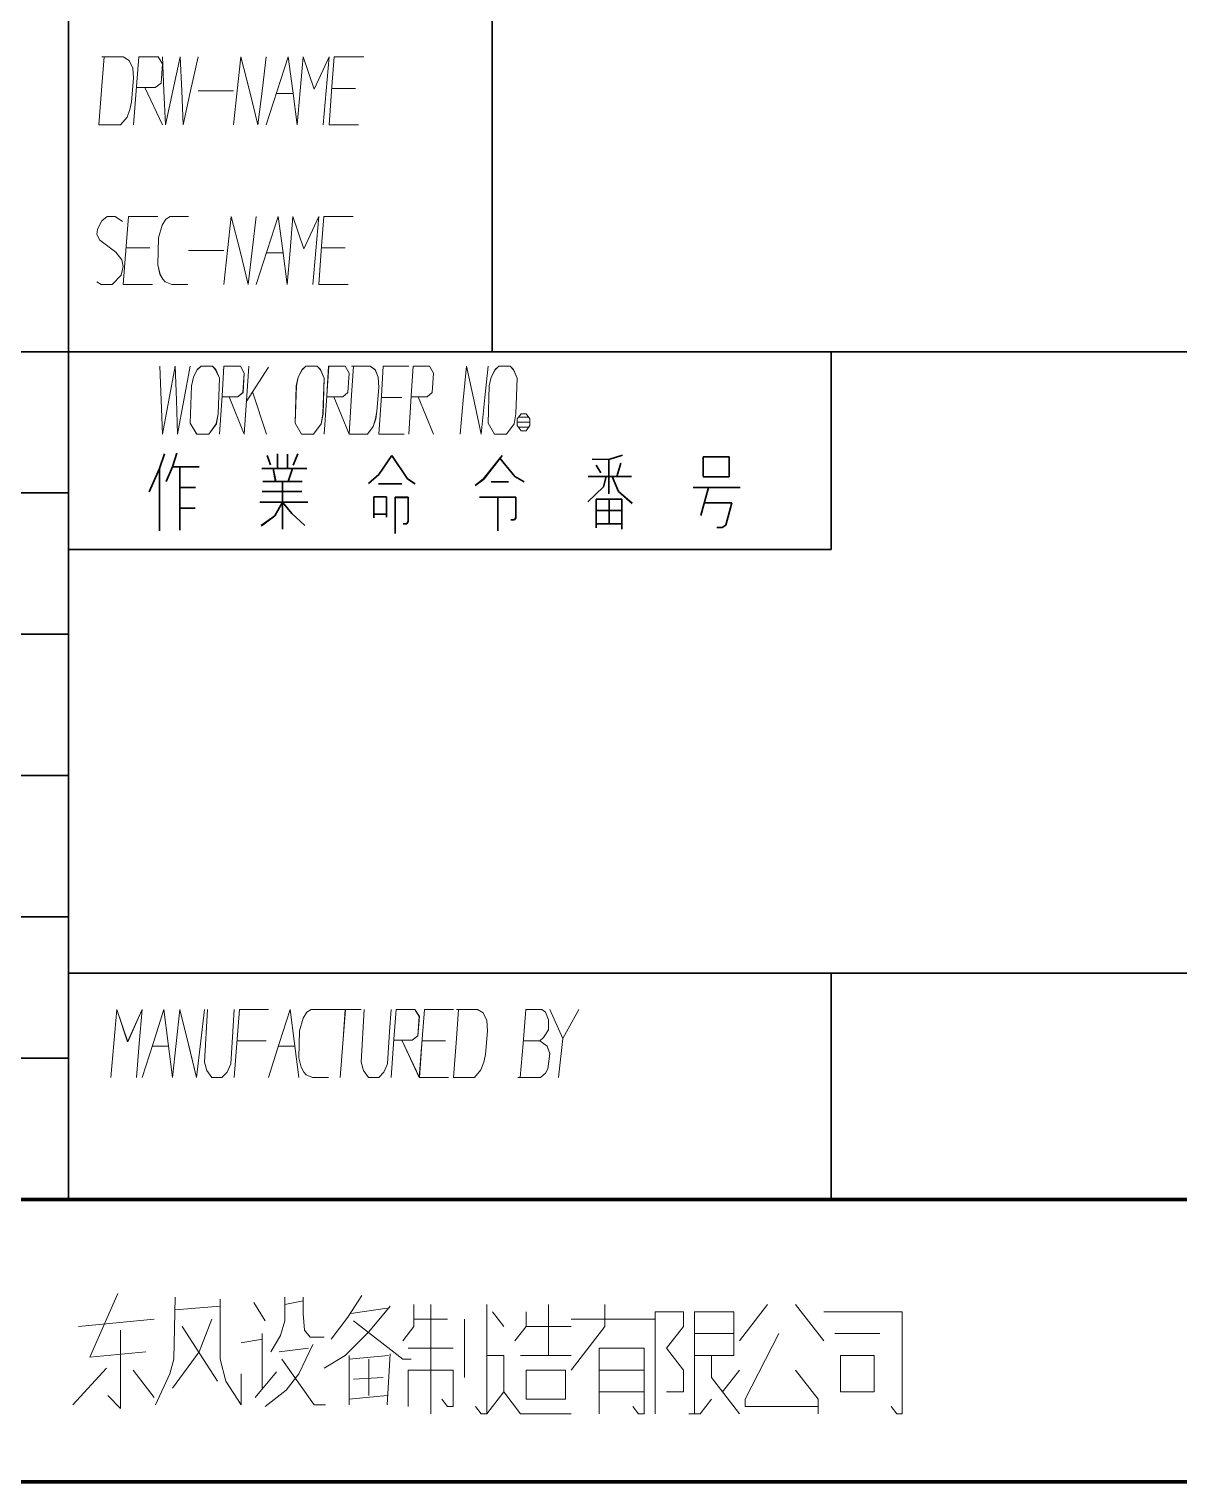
# Model space of a CAD drawing. Header units: millimetres. Extents: x 1333 to 104182, y -62616 to -5704.
# Drawn here: x 44976.7 to 45058.1, y -62590.8 to -62488 of the extents above; entities that cross this region are included whole.
import ezdxf

# ---------------------------------------------------------------- set-up
doc = ezdxf.new("R2010")
doc.units = ezdxf.units.MM
doc.header["$LTSCALE"] = 0.5
doc.layers.add('08', color=1, linetype='Continuous')
doc.layers.add('11', color=3, linetype='Continuous')

# ---------------------------------------------------------------- blocks, each defined once
blk = doc.blocks.new('A$C32A078D3')
at = {"color": 7, "lineweight": 13}
for points in [[(-148.255, 6.668), (-149.248, 4.41)], [(-146.218, 6.539), (-146.268, 4.345)], [(-146.218, 6.087), (-144.628, 6.216)], [(-144.628, 6.474), (-144.628, 4.345)], [(-143.436, 6.345), (-143.039, 5.7)], [(-142.343, 6.539), (-142.343, 5.7)], [(-142.343, 6.281), (-141.697, 6.41)], [(-141.697, 6.539), (-141.697, 5.958)], [(-138.617, 6.216), (-139.362, 5.313), (-140.207, 4.474), (-140.952, 4.023)], [(-139.611, 6.603), (-140.108, 5.829)], [(-137.773, 6.281), (-137.773, 5.506), (-138.17, 4.99)], [(-137.177, 2.41), (-137.177, 6.281)], [(-135.19, 6.281), (-135.19, 2.41), (-135.388, 2.41), (-135.587, 2.668)], [(-133.004, 6.281), (-133.004, 4.474)], [(-131.017, 6.281), (-131.017, 5.506), (-132.209, 3.958)], [(-126.248, 4.99), (-125.254, 6.281)], [(-123.267, 4.99), (-124.26, 6.281)], [(-149.646, 5.506), (-146.963, 5.764)], [(-145.373, 4.603), (-144.926, 5.764)], [(-142.343, 5.7), (-142.492, 5.184)], [(-141.697, 5.958), (-141.648, 5.377)], [(-140.108, 5.829), (-140.704, 5.055)], [(-140.008, 5.958), (-138.717, 6.152)], [(-139.909, 5.7), (-138.17, 4.345), (-137.872, 4.345)], [(-136.581, 5.764), (-137.773, 5.764)], [(-135.984, 3.7), (-135.984, 5.764)], [(-134.593, 5.506), (-134.991, 6.023)], [(-134.196, 4.99), (-133.799, 5.506), (-133.799, 6.023)], [(-129.228, 5.764), (-132.209, 5.764)], [(-129.228, 2.41), (-129.228, 6.023), (-128.235, 6.023), (-128.235, 5.506), (-128.831, 4.732), (-128.235, 3.958), (-128.235, 3.184), (-128.831, 3.184)], [(-127.837, 4.474), (-126.446, 4.474), (-126.446, 6.023), (-127.837, 6.023), (-127.837, 2.41)], [(-120.882, 2.668), (-120.684, 2.41), (-120.485, 2.41), (-120.485, 6.023), (-123.267, 6.023)], [(-148.155, 5.377), (-148.155, 2.603)], [(-145.97, 5.506), (-144.728, 3.571)], [(-143.138, 3.313), (-143.138, 5.248)], [(-142.492, 5.184), (-142.84, 4.603)], [(-141.648, 5.377), (-141.449, 5.119)], [(-133.799, 5.506), (-132.209, 5.506)], [(-126.446, 5.248), (-127.837, 5.248)], [(-124.857, 5.248), (-126.049, 2.926), (-126.049, 2.668), (-123.466, 2.668)], [(-122.87, 5.248), (-121.28, 5.248)], [(-143.138, 5.055), (-143.883, 4.926)], [(-142.542, 4.603), (-141.499, 4.732)], [(-141.35, 4.861), (-141.846, 3.829)], [(-141.449, 5.119), (-140.952, 5.119)], [(-137.971, 4.732), (-136.382, 4.732)], [(-131.215, 2.41), (-131.215, 4.732), (-129.626, 4.732), (-129.626, 2.41), (-129.824, 2.41), (-130.023, 2.668)], [(-149.248, 4.41), (-147.261, 4.603)], [(-146.268, 4.345), (-146.417, 3.829)], [(-146.317, 3.313), (-145.373, 4.603)], [(-144.628, 4.345), (-144.43, 3.571)], [(-142.442, 4.345), (-141.3, 2.732)], [(-140.058, 4.474), (-140.058, 2.732)], [(-140.058, 4.345), (-138.667, 4.474)], [(-139.362, 4.345), (-139.362, 3.055)], [(-138.617, 4.539), (-138.717, 2.732)], [(-135.19, 4.474), (-134.593, 4.474), (-134.593, 3.184)], [(-132.209, 4.474), (-133.997, 4.474)], [(-126.248, 2.41), (-127.241, 3.7), (-127.241, 4.474)], [(-148.652, 4.023), (-149.844, 2.732)], [(-147.708, 3.958), (-146.963, 2.99)], [(-146.417, 3.829), (-146.913, 2.732)], [(-143.883, 2.732), (-143.883, 3.829)], [(-142.641, 3.894), (-143.386, 2.99)], [(-142.293, 3.248), (-141.846, 3.829)], [(-139.909, 3.635), (-138.866, 3.7)], [(-137.971, 2.668), (-137.971, 3.958), (-136.382, 3.958), (-136.382, 2.668), (-136.581, 2.668), (-136.779, 2.926)], [(-131.215, 3.958), (-129.626, 3.958)], [(-126.844, 3.184), (-126.248, 3.958)], [(-123.466, 2.41), (-123.466, 2.926), (-124.26, 3.958)], [(-144.43, 3.571), (-143.883, 2.732)], [(-143.039, 2.668), (-142.293, 3.248)], [(-135.19, 2.41), (-134.593, 3.184), (-133.997, 2.41), (-132.209, 2.41)], [(-129.626, 3.184), (-131.215, 3.184)], [(-148.155, 2.603), (-148.602, 3.055)], [(-141.3, 2.732), (-140.902, 2.732)], [(-138.717, 3.055), (-140.058, 2.926)], [(-128.036, 2.41), (-127.639, 2.41), (-127.241, 2.926)]]:
    blk.add_lwpolyline(points, dxfattribs=at)
for points in [[(-122.671, 4.474), (-122.671, 3.184), (-121.479, 3.184), (-121.479, 4.474)], [(-133.799, 2.926), (-132.408, 2.926), (-132.408, 3.958), (-133.799, 3.958)]]:
    blk.add_lwpolyline(points, close=True, dxfattribs=at)
blk = doc.blocks.new('999')
at = {"color": 7, "lineweight": 35}
for p, q in [((75474.98, -11451.12), (75474.98, -11826.55)), ((75114.98, -11823.12), (75475.51, -11823.12)), ((75804.98, -11823.12), (75475.51, -11823.12)), ((75474.98, -11826.55), (75474.98, -11913.12)), ((75114.98, -11838.12), (75474.98, -11838.12)), ((75555.98, -11844.12), (75474.98, -11844.12)), ((75234.98, -11853.12), (75474.98, -11853.12)), ((75474.98, -11868.12), (75294.98, -11868.12)), ((75354.98, -11883.12), (75474.98, -11883.12)), ((75474.98, -11889.12), (75684.98, -11889.12)), ((75414.98, -11898.12), (75474.98, -11898.12)), ((75894.98, -11913.12), (75114.98, -11913.12))]:
    blk.add_line(p, q, dxfattribs=at)
at = {"color": 7, "lineweight": 35, "ltscale": 0.45}
blk.add_line((75519.98, -11823.12), (75519.98, -11769.12), dxfattribs=at)
at = {"color": 7, "lineweight": 35, "ltscale": 0.175}
blk.add_line((75555.98, -11823.12), (75555.98, -11844.12), dxfattribs=at)
at = {"color": 7, "lineweight": 35, "ltscale": 0.013838}
blk.add_line((75485.19, -11833.97), (75484.64, -11835.53), dxfattribs=at)
at = {"color": 7, "lineweight": 35, "ltscale": 0.012732}
blk.add_line((75486.48, -11833.88), (75486.03, -11835.34), dxfattribs=at)
at = {"color": 7, "lineweight": 35, "ltscale": 0.008817}
blk.add_line((75496.07, -11834.14), (75496.43, -11835.13), dxfattribs=at)
at = {"color": 7, "lineweight": 35, "ltscale": 0.013058}
blk.add_line((75497.19, -11833.97), (75497.19, -11835.53), dxfattribs=at)
at = {"color": 7, "lineweight": 35, "ltscale": 0.012885}
blk.add_line((75498.23, -11835.53), (75498.23, -11833.99), dxfattribs=at)
at = {"color": 7, "lineweight": 35, "ltscale": 0.010751}
blk.add_line((75499.35, -11833.97), (75498.84, -11835.15), dxfattribs=at)
at = {"color": 7, "lineweight": 35, "ltscale": 0.020296}
blk.add_line((75509.3, -11834.14), (75507.93, -11836.15), dxfattribs=at)
at = {"color": 7, "lineweight": 35, "ltscale": 0.025005}
blk.add_line((75509.3, -11834.14), (75510.99, -11836.61), dxfattribs=at)
at = {"color": 7, "lineweight": 35, "ltscale": 0.026499}
blk.add_line((75521.03, -11834.14), (75519.07, -11836.64), dxfattribs=at)
at = {"color": 7, "lineweight": 35, "ltscale": 0.020925}
blk.add_line((75520.79, -11834.44), (75522.38, -11836.38), dxfattribs=at)
at = {"color": 7, "lineweight": 35, "ltscale": 0.012818}
blk.add_line((75533.82, -11834.09), (75532.36, -11834.58), dxfattribs=at)
at = {"color": 7, "lineweight": 35, "ltscale": 0.017297}
blk.add_line((75542.38, -11836.36), (75542.38, -11834.28), dxfattribs=at)
at = {"color": 7, "lineweight": 35, "ltscale": 0.022888}
for p, q in [((75542.38, -11834.28), (75545.12, -11834.28)), ((75545.12, -11836.42), (75542.38, -11836.42)), ((75531.01, -11838.77), (75533.75, -11838.77)), ((75531.01, -11839.98), (75533.75, -11839.98)), ((75531.01, -11841.38), (75533.75, -11841.38))]:
    blk.add_line(p, q, dxfattribs=at)
at = {"color": 7, "lineweight": 35, "ltscale": 0.017825}
blk.add_line((75545.12, -11834.28), (75545.12, -11836.42), dxfattribs=at)
at = {"color": 7, "lineweight": 35, "ltscale": 0.022354}
blk.add_line((75484.64, -11835.53), (75483.56, -11837.99), dxfattribs=at)
at = {"color": 7, "lineweight": 35, "ltscale": 0.055069}
blk.add_line((75484.64, -11835.53), (75484.64, -11842.14), dxfattribs=at)
at = {"color": 7, "lineweight": 35, "ltscale": 0.01406}
blk.add_line((75486.03, -11835.34), (75485.36, -11836.89), dxfattribs=at)
at = {"color": 7, "lineweight": 35, "ltscale": 0.023425}
blk.add_line((75486.03, -11835.34), (75488.85, -11835.34), dxfattribs=at)
at = {"color": 7, "lineweight": 35, "ltscale": 0.055948}
blk.add_line((75486.82, -11835.34), (75486.82, -11842.06), dxfattribs=at)
at = {"color": 7, "lineweight": 35, "ltscale": 0.039795}
blk.add_line((75495.5, -11835.53), (75500.28, -11835.53), dxfattribs=at)
at = {"color": 7, "lineweight": 35, "ltscale": 0.01167}
blk.add_line((75496.73, -11835.53), (75496.98, -11836.91), dxfattribs=at)
at = {"color": 7, "lineweight": 35, "ltscale": 0.012113}
blk.add_line((75498.78, -11835.53), (75498.31, -11836.91), dxfattribs=at)
at = {"color": 7, "lineweight": 35, "ltscale": 0.014799}
blk.add_line((75532.36, -11834.58), (75530.58, -11834.54), dxfattribs=at)
at = {"color": 7, "lineweight": 35, "ltscale": 0.007989}
blk.add_line((75531.03, -11835.15), (75531.51, -11835.98), dxfattribs=at)
at = {"color": 7, "lineweight": 35, "ltscale": 0.030356}
blk.add_line((75532.36, -11834.58), (75532.36, -11838.22), dxfattribs=at)
at = {"color": 7, "lineweight": 35, "ltscale": 0.01256}
blk.add_line((75533.65, -11834.94), (75533.2, -11836.38), dxfattribs=at)
at = {"color": 7, "lineweight": 35, "ltscale": 0.013745}
blk.add_line((75486.82, -11837.55), (75488.47, -11837.55), dxfattribs=at)
at = {"color": 7, "lineweight": 35, "ltscale": 0.034692}
blk.add_line((75495.63, -11836.91), (75499.79, -11836.91), dxfattribs=at)
at = {"color": 7, "lineweight": 35, "ltscale": 0.042181}
blk.add_line((75497.72, -11836.91), (75497.72, -11841.97), dxfattribs=at)
at = {"color": 7, "lineweight": 35, "ltscale": 0.012121}
blk.add_line((75507.93, -11836.15), (75506.83, -11837.1), dxfattribs=at)
at = {"color": 7, "lineweight": 35, "ltscale": 0.020776}
blk.add_line((75507.89, -11837.14), (75510.38, -11837.14), dxfattribs=at)
at = {"color": 7, "lineweight": 35, "ltscale": 0.007862}
blk.add_line((75510.99, -11836.61), (75511.78, -11837.14), dxfattribs=at)
at = {"color": 7, "lineweight": 35, "ltscale": 0.009306}
blk.add_line((75519.07, -11836.64), (75518.18, -11837.31), dxfattribs=at)
at = {"color": 7, "lineweight": 35, "ltscale": 0.01532}
blk.add_line((75519.87, -11836.93), (75521.71, -11836.93), dxfattribs=at)
at = {"color": 7, "lineweight": 35, "ltscale": 0.009549}
blk.add_line((75522.38, -11836.38), (75523.38, -11836.95), dxfattribs=at)
at = {"color": 7, "lineweight": 35, "ltscale": 0.019321}
blk.add_line((75531.81, -11837.46), (75530.14, -11839.07), dxfattribs=at)
at = {"color": 7, "lineweight": 35, "ltscale": 0.03822}
blk.add_line((75530.18, -11836.38), (75534.77, -11836.38), dxfattribs=at)
at = {"color": 7, "lineweight": 35, "ltscale": 0.009288}
blk.add_line((75532.09, -11836.38), (75531.81, -11837.46), dxfattribs=at)
at = {"color": 7, "lineweight": 35, "ltscale": 0.014153}
blk.add_line((75532.72, -11836.38), (75533.37, -11837.95), dxfattribs=at)
at = {"color": 7, "lineweight": 35, "ltscale": 0.041736}
blk.add_line((75541.3, -11837.55), (75546.31, -11837.55), dxfattribs=at)
at = {"color": 7, "lineweight": 35, "ltscale": 0.025634}
blk.add_line((75542.93, -11837.55), (75542.13, -11840.52), dxfattribs=at)
at = {"color": 7, "lineweight": 35, "ltscale": 0.042444}
blk.add_line((75495.31, -11839.09), (75500.41, -11839.09), dxfattribs=at)
at = {"color": 7, "lineweight": 35, "ltscale": 0.035217}
blk.add_line((75495.55, -11837.97), (75499.77, -11837.97), dxfattribs=at)
at = {"color": 7, "lineweight": 35, "ltscale": 0.013831}
blk.add_line((75497.72, -11839.09), (75496.9, -11840.53), dxfattribs=at)
at = {"color": 7, "lineweight": 35, "ltscale": 0.012913}
blk.add_line((75497.72, -11839.09), (75498.69, -11840.3), dxfattribs=at)
at = {"color": 7, "lineweight": 35, "ltscale": 0.011108}
for p, q in [((75507.42, -11838.54), (75508.75, -11838.54)), ((75507.42, -11840.36), (75508.75, -11840.36))]:
    blk.add_line(p, q, dxfattribs=at)
at = {"color": 7, "lineweight": 35, "ltscale": 0.01853}
blk.add_line((75507.42, -11840.76), (75507.42, -11838.54), dxfattribs=at)
at = {"color": 7, "lineweight": 35, "ltscale": 0.018002}
blk.add_line((75508.75, -11838.54), (75508.75, -11840.7), dxfattribs=at)
at = {"color": 7, "lineweight": 35, "ltscale": 0.011621}
blk.add_line((75509.66, -11838.58), (75511.06, -11838.58), dxfattribs=at)
at = {"color": 7, "lineweight": 35, "ltscale": 0.032123}
blk.add_line((75509.66, -11842.44), (75509.66, -11838.58), dxfattribs=at)
at = {"color": 7, "lineweight": 35, "ltscale": 0.021356}
blk.add_line((75511.06, -11838.58), (75511.06, -11841.15), dxfattribs=at)
at = {"color": 7, "lineweight": 35, "ltscale": 0.032043}
blk.add_line((75518.62, -11838.56), (75522.47, -11838.56), dxfattribs=at)
at = {"color": 7, "lineweight": 35, "ltscale": 0.029919}
blk.add_line((75520.59, -11838.56), (75520.59, -11842.15), dxfattribs=at)
at = {"color": 7, "lineweight": 35, "ltscale": 0.018179}
blk.add_line((75522.47, -11838.56), (75522.47, -11840.74), dxfattribs=at)
at = {"color": 7, "lineweight": 35, "ltscale": 0.025415}
blk.add_line((75531.01, -11841.82), (75531.01, -11838.77), dxfattribs=at)
at = {"color": 7, "lineweight": 35, "ltscale": 0.02171}
blk.add_line((75532.38, -11838.77), (75532.38, -11841.38), dxfattribs=at)
at = {"color": 7, "lineweight": 35, "ltscale": 0.016253}
blk.add_line((75533.37, -11837.95), (75534.85, -11839.22), dxfattribs=at)
at = {"color": 7, "lineweight": 35, "ltscale": 0.026474}
blk.add_line((75533.75, -11838.77), (75533.75, -11841.95), dxfattribs=at)
at = {"color": 7, "lineweight": 35, "ltscale": 0.013562}
blk.add_line((75486.82, -11839.73), (75488.44, -11839.73), dxfattribs=at)
at = {"color": 7, "lineweight": 35, "ltscale": 0.014876}
blk.add_line((75496.9, -11840.53), (75495.46, -11841.59), dxfattribs=at)
at = {"color": 7, "lineweight": 35, "ltscale": 0.015722}
blk.add_line((75498.69, -11840.3), (75500.09, -11841.57), dxfattribs=at)
at = {"color": 7, "lineweight": 35, "ltscale": 0.024365}
blk.add_line((75542.5, -11839.15), (75545.42, -11839.15), dxfattribs=at)
at = {"color": 7, "lineweight": 35, "ltscale": 0.020591}
blk.add_line((75545.42, -11839.15), (75544.78, -11841.54), dxfattribs=at)
at = {"color": 7, "lineweight": 35, "ltscale": 0.00343}
blk.add_line((75510.92, -11841.38), (75510.51, -11841.38), dxfattribs=at)
at = {"color": 7, "lineweight": 35, "ltscale": 0.002245}
blk.add_line((75511.06, -11841.15), (75510.92, -11841.38), dxfattribs=at)
at = {"color": 7, "lineweight": 35, "ltscale": 0.003223}
blk.add_line((75522.34, -11840.97), (75521.95, -11840.97), dxfattribs=at)
at = {"color": 7, "lineweight": 35, "ltscale": 0.002201}
blk.add_line((75522.47, -11840.74), (75522.34, -11840.97), dxfattribs=at)
at = {"color": 7, "lineweight": 35, "ltscale": 0.004529}
blk.add_line((75544.38, -11841.77), (75543.83, -11841.77), dxfattribs=at)
at = {"color": 7, "lineweight": 35, "ltscale": 0.003873}
blk.add_line((75544.78, -11841.54), (75544.38, -11841.77), dxfattribs=at)
at = {"color": 7, "lineweight": 35, "ltscale": 0.2}
blk.add_line((75555.98, -11889.12), (75555.98, -11913.12), dxfattribs=at)
at = {"color": 7, "lineweight": 70}
for p, q in [((75894.98, -11913.12), (73476.98, -11913.12)), ((75924.98, -11943.12), (73401.98, -11943.12))]:
    blk.add_line(p, q, dxfattribs=at)
at = {"color": 7, "lineweight": 13}
for points in [[(75478.21, -11799.03), (75480.49, -11799.03), (75481.2, -11798.22), (75481.51, -11797.41), (75481.67, -11796.6), (75481.9, -11794.08), (75481.82, -11793), (75481.43, -11792.19), (75480.8, -11791.83), (75478.52, -11791.83)], [(75478.76, -11791.83), (75478.52, -11794.89), (75478.21, -11799.03)], [(75481.9, -11799.03), (75482.22, -11794.98), (75482.45, -11791.83), (75484.5, -11791.83), (75484.97, -11792.55), (75484.81, -11794.62), (75484.18, -11795.07), (75482.22, -11795.07)], [(75484.97, -11791.83), (75485.12, -11795.43), (75485.28, -11799.03), (75486.07, -11795.43), (75486.85, -11791.83), (75487.01, -11795.43), (75487.17, -11799.03), (75487.95, -11795.43), (75488.74, -11791.83)], [(75492.51, -11799.03), (75492.9, -11795.43), (75493.3, -11791.83), (75494.24, -11795.52), (75495.1, -11799.03), (75495.57, -11795.16), (75495.97, -11791.83)], [(75495.97, -11799.03), (75497.15, -11795.43), (75498.32, -11791.83), (75498.8, -11795.43), (75499.27, -11799.03)], [(75499.27, -11799.03), (75499.58, -11795.43), (75499.9, -11791.83), (75501.07, -11795.25), (75502.65, -11791.83), (75502.33, -11795.43), (75502.02, -11799.03)], [(75505.79, -11799.03), (75502.65, -11799.03), (75502.96, -11794.98), (75503.2, -11791.83), (75506.34, -11791.83)], [(75483.08, -11795.07), (75484.97, -11799.03)], [(75488.74, -11795.43), (75492.51, -11795.43)], [(75497.07, -11795.7), (75498.8, -11795.7)], [(75502.96, -11795.16), (75505.47, -11795.16)], [(75477.99, -11815.7), (75478.45, -11815.97), (75479.62, -11815.97), (75480.56, -11814.98), (75480.79, -11814.08), (75480.64, -11813.36), (75480.01, -11812.55), (75478.3, -11811.29), (75477.99, -11810.66), (75478.06, -11810.12), (75478.53, -11809.22), (75479.08, -11808.77), (75479.94, -11808.77), (75480.72, -11809.31)], [(75483.92, -11815.97), (75480.79, -11815.97), (75481.11, -11811.92), (75481.34, -11808.77), (75484.46, -11808.77)], [(75487.66, -11815.97), (75485.94, -11815.97), (75485.24, -11815.7), (75485.01, -11815.43), (75484.7, -11814.89), (75484.46, -11813.9), (75484.54, -11811.02), (75484.93, -11809.67), (75485.32, -11809.04), (75485.79, -11808.77), (75487.74, -11808.77)], [(75491.48, -11815.97), (75491.87, -11812.37), (75492.26, -11808.77), (75493.2, -11812.46), (75494.06, -11815.97), (75494.53, -11812.1), (75494.92, -11808.77)], [(75494.92, -11815.97), (75496.09, -11812.37), (75497.26, -11808.77), (75497.73, -11812.37), (75498.2, -11815.97)], [(75498.2, -11815.97), (75498.51, -11812.37), (75498.82, -11808.77), (75499.99, -11812.19), (75501.55, -11808.77), (75501.24, -11812.37), (75500.93, -11815.97)], [(75504.67, -11815.97), (75501.55, -11815.97), (75501.86, -11811.92), (75502.1, -11808.77), (75505.22, -11808.77)], [(75481.11, -11812.1), (75483.6, -11812.1)], [(75487.74, -11812.37), (75491.48, -11812.37)], [(75496.01, -11812.64), (75497.73, -11812.64)], [(75501.86, -11812.1), (75504.36, -11812.1)], [(75484.68, -11824.67), (75484.82, -11828.27), (75484.95, -11831.87), (75485.63, -11828.27), (75486.3, -11824.67), (75486.44, -11828.27), (75486.57, -11831.87), (75487.24, -11828.27), (75487.92, -11824.67)], [(75491.02, -11831.87), (75491.29, -11827.82), (75491.49, -11824.67), (75493.24, -11824.67), (75493.65, -11825.39), (75493.51, -11827.46), (75492.97, -11827.91), (75491.29, -11827.91)], [(75493.65, -11831.87), (75493.92, -11827.82), (75494.12, -11824.67)], [(75496.21, -11824.76), (75493.85, -11828.45)], [(75502.14, -11831.87), (75502.41, -11827.82), (75502.61, -11824.67), (75504.37, -11824.67), (75504.77, -11825.39), (75504.64, -11827.46), (75504.1, -11827.91), (75502.41, -11827.91)], [(75504.77, -11831.87), (75506.73, -11831.87), (75507.33, -11831.06), (75507.6, -11830.25), (75507.74, -11829.44), (75507.94, -11826.92), (75507.87, -11825.84), (75507.53, -11825.03), (75507, -11824.67), (75505.04, -11824.67)], [(75505.24, -11824.67), (75505.04, -11827.73), (75504.77, -11831.87)], [(75510.64, -11831.87), (75507.94, -11831.87), (75508.21, -11827.82), (75508.41, -11824.67), (75511.11, -11824.67)], [(75511.11, -11831.87), (75511.38, -11827.82), (75511.58, -11824.67), (75513.33, -11824.67), (75513.74, -11825.39), (75513.6, -11827.46), (75513.06, -11827.91), (75511.38, -11827.91)], [(75516.57, -11831.87), (75516.9, -11828.27), (75517.24, -11824.67), (75518.05, -11828.36), (75518.79, -11831.87), (75519.2, -11828), (75519.53, -11824.67)], [(75492.03, -11827.91), (75493.65, -11831.87)], [(75494.52, -11827.37), (75496.01, -11831.87)], [(75503.15, -11827.91), (75504.77, -11831.87)], [(75508.21, -11828), (75510.37, -11828)], [(75512.12, -11827.91), (75513.74, -11831.87)], [(75523.98, -11830.61), (75522.63, -11830.61)], [(75522.77, -11830.07), (75523.85, -11830.07)], [(75522.77, -11831.15), (75523.85, -11831.15)], [(75479.49, -11900.17), (75479.8, -11896.57), (75480.11, -11892.97), (75481.27, -11896.39), (75482.81, -11892.97), (75482.5, -11896.57), (75482.19, -11900.17)], [(75482.81, -11900.17), (75483.96, -11896.57), (75485.12, -11892.97), (75485.58, -11896.57), (75486.04, -11900.17)], [(75486.04, -11900.17), (75486.43, -11896.57), (75486.81, -11892.97), (75487.74, -11896.66), (75488.58, -11900.17), (75489.05, -11896.3), (75489.43, -11892.97)], [(75489.74, -11892.97), (75489.43, -11898.55), (75489.66, -11899.45), (75490.2, -11900.17), (75491.28, -11900.17), (75491.82, -11899.63), (75492.21, -11898.73), (75492.44, -11895.31), (75492.59, -11892.97)], [(75492.59, -11900.17), (75492.9, -11896.12), (75493.13, -11892.97), (75496.21, -11892.97)], [(75496.21, -11900.17), (75497.37, -11896.57), (75498.52, -11892.97), (75498.99, -11896.57), (75499.45, -11900.17)], [(75502.61, -11900.17), (75500.91, -11900.17), (75500.22, -11899.9), (75499.99, -11899.63), (75499.68, -11899.09), (75499.45, -11898.1), (75499.52, -11895.22), (75499.91, -11893.87), (75500.3, -11893.24), (75500.76, -11892.97), (75502.68, -11892.97)], [(75502.68, -11892.97), (75506.07, -11892.97)], [(75503.84, -11900.17), (75504.15, -11896.12), (75504.38, -11892.97)], [(75506.38, -11892.97), (75506.07, -11898.55), (75506.3, -11899.45), (75506.84, -11900.17), (75507.92, -11900.17), (75508.46, -11899.63), (75508.85, -11898.73), (75509.08, -11895.31), (75509.23, -11892.97)], [(75509.23, -11900.17), (75509.54, -11896.12), (75509.77, -11892.97), (75511.77, -11892.97), (75512.24, -11893.69), (75512.08, -11895.76), (75511.47, -11896.21), (75509.54, -11896.21)], [(75515.32, -11900.17), (75512.24, -11900.17), (75512.54, -11896.12), (75512.78, -11892.97), (75515.86, -11892.97)], [(75515.86, -11900.17), (75518.09, -11900.17), (75518.78, -11899.36), (75519.09, -11898.55), (75519.25, -11897.74), (75519.48, -11895.22), (75519.4, -11894.14), (75519.02, -11893.33), (75518.4, -11892.97), (75516.17, -11892.97)], [(75516.4, -11892.97), (75516.17, -11896.03), (75515.86, -11900.17)], [(75522.71, -11900.17), (75525.1, -11900.17), (75525.64, -11899.72), (75525.87, -11899.27), (75526.1, -11897.65), (75525.8, -11896.84), (75525.02, -11896.3), (75525.41, -11895.94), (75525.95, -11895.13), (75525.95, -11894.05), (75525.64, -11893.24), (75525.26, -11892.97), (75523.56, -11892.97), (75523.25, -11896.57), (75522.94, -11900.17)], [(75526.1, -11892.97), (75527.49, -11896.03), (75527.03, -11900.17)], [(75527.49, -11896.03), (75529.19, -11892.97)], [(75483.89, -11896.84), (75485.58, -11896.84)], [(75492.9, -11896.3), (75495.98, -11896.3)], [(75497.29, -11896.84), (75498.99, -11896.84)], [(75510.39, -11896.21), (75512.24, -11900.17)], [(75512.54, -11896.3), (75515.01, -11896.3)], [(75525.02, -11896.3), (75523.25, -11896.3)]]:
    blk.add_lwpolyline(points, dxfattribs=at)
for points in [[(75489.87, -11831.87), (75490.68, -11830.79), (75490.88, -11829.71), (75491.02, -11825.93), (75490.61, -11825.03), (75490.28, -11824.67), (75489.06, -11824.67), (75488.66, -11825.03), (75488.26, -11825.84), (75488.05, -11826.74), (75487.92, -11830.7), (75488.59, -11831.87)], [(75501, -11831.87), (75501.8, -11830.79), (75502.01, -11829.71), (75502.14, -11825.93), (75501.74, -11825.03), (75501.4, -11824.67), (75500.19, -11824.67), (75499.78, -11825.03), (75499.38, -11825.84), (75499.18, -11826.74), (75499.04, -11830.7), (75499.72, -11831.87)], [(75521.49, -11831.87), (75522.3, -11830.79), (75522.5, -11829.71), (75522.63, -11825.93), (75522.23, -11825.03), (75521.89, -11824.67), (75520.68, -11824.67), (75520.28, -11825.03), (75519.87, -11825.84), (75519.67, -11826.74), (75519.53, -11830.7), (75520.21, -11831.87)], [(75523.04, -11831.51), (75523.58, -11831.51), (75523.98, -11830.97), (75523.98, -11830.25), (75523.58, -11829.71), (75523.04, -11829.71), (75522.63, -11830.25), (75522.63, -11830.97)]]:
    blk.add_lwpolyline(points, close=True, dxfattribs=at)

msp = doc.modelspace()

# ---------------------------------------------------------------- linework, layer by layer
at = {"color": 7, "lineweight": 35}
for p, q in [((44979.462, -62262.825), (44979.462, -62513.113)), ((44739.462, -62510.825), (44979.819, -62510.825)), ((45199.462, -62510.825), (44979.819, -62510.825)), ((44979.462, -62513.113), (44979.462, -62570.825)), ((44739.462, -62520.825), (44979.462, -62520.825)), ((45033.462, -62524.825), (44979.462, -62524.825)), ((44819.462, -62530.825), (44979.462, -62530.825)), ((44979.462, -62540.825), (44859.462, -62540.825)), ((44899.462, -62550.825), (44979.462, -62550.825)), ((44979.462, -62554.825), (45119.462, -62554.825)), ((44939.462, -62560.825), (44979.462, -62560.825)), ((45259.462, -62570.825), (44739.462, -62570.825))]:
    msp.add_line(p, q, dxfattribs=at)
at = {"color": 7, "lineweight": 35, "ltscale": 0.45}
msp.add_line((45009.462, -62510.825), (45009.462, -62474.825), dxfattribs=at)
at = {"color": 7, "lineweight": 35, "ltscale": 0.175}
msp.add_line((45033.462, -62510.825), (45033.462, -62524.825), dxfattribs=at)
at = {"color": 7, "lineweight": 35, "ltscale": 0.013838}
msp.add_line((44986.27, -62518.056), (44985.904, -62519.101), dxfattribs=at)
at = {"color": 7, "lineweight": 35, "ltscale": 0.012732}
msp.add_line((44987.13, -62518), (44986.834, -62518.974), dxfattribs=at)
at = {"color": 7, "lineweight": 35, "ltscale": 0.008817}
msp.add_line((44993.526, -62518.169), (44993.765, -62518.833), dxfattribs=at)
at = {"color": 7, "lineweight": 35, "ltscale": 0.013058}
msp.add_line((44994.273, -62518.056), (44994.273, -62519.101), dxfattribs=at)
at = {"color": 7, "lineweight": 35, "ltscale": 0.012885}
msp.add_line((44994.963, -62519.101), (44994.963, -62518.07), dxfattribs=at)
at = {"color": 7, "lineweight": 35, "ltscale": 0.010751}
msp.add_line((44995.71, -62518.056), (44995.372, -62518.847), dxfattribs=at)
at = {"color": 7, "lineweight": 35, "ltscale": 0.020296}
msp.add_line((45002.345, -62518.169), (45001.43, -62519.51), dxfattribs=at)
at = {"color": 7, "lineweight": 35, "ltscale": 0.025005}
msp.add_line((45002.345, -62518.169), (45003.473, -62519.821), dxfattribs=at)
at = {"color": 7, "lineweight": 35, "ltscale": 0.026499}
msp.add_line((45010.166, -62518.169), (45008.855, -62519.835), dxfattribs=at)
at = {"color": 7, "lineweight": 35, "ltscale": 0.020925}
msp.add_line((45010.005, -62518.371), (45011.067, -62519.666), dxfattribs=at)
at = {"color": 7, "lineweight": 35, "ltscale": 0.014799}
msp.add_line((45017.716, -62518.466), (45016.533, -62518.437), dxfattribs=at)
at = {"color": 7, "lineweight": 35, "ltscale": 0.012818}
msp.add_line((45018.689, -62518.141), (45017.716, -62518.466), dxfattribs=at)
at = {"color": 7, "lineweight": 35, "ltscale": 0.030356}
msp.add_line((45017.716, -62518.466), (45017.716, -62520.894), dxfattribs=at)
at = {"color": 7, "lineweight": 35, "ltscale": 0.017297}
msp.add_line((45024.395, -62519.652), (45024.395, -62518.268), dxfattribs=at)
at = {"color": 7, "lineweight": 35, "ltscale": 0.022888}
for p, q in [((45024.395, -62518.268), (45026.226, -62518.268)), ((45026.226, -62519.694), (45024.395, -62519.694)), ((45016.815, -62521.261), (45018.646, -62521.261)), ((45016.815, -62522.066), (45018.646, -62522.066)), ((45016.815, -62522.998), (45018.646, -62522.998))]:
    msp.add_line(p, q, dxfattribs=at)
at = {"color": 7, "lineweight": 35, "ltscale": 0.017825}
msp.add_line((45026.226, -62518.268), (45026.226, -62519.694), dxfattribs=at)
at = {"color": 7, "lineweight": 35, "ltscale": 0.022354}
msp.add_line((44985.904, -62519.101), (44985.186, -62520.739), dxfattribs=at)
at = {"color": 7, "lineweight": 35, "ltscale": 0.055069}
msp.add_line((44985.904, -62519.101), (44985.904, -62523.506), dxfattribs=at)
at = {"color": 7, "lineweight": 35, "ltscale": 0.01406}
msp.add_line((44986.834, -62518.974), (44986.383, -62520.005), dxfattribs=at)
at = {"color": 7, "lineweight": 35, "ltscale": 0.023425}
msp.add_line((44986.834, -62518.974), (44988.708, -62518.974), dxfattribs=at)
at = {"color": 7, "lineweight": 35, "ltscale": 0.055948}
msp.add_line((44987.355, -62518.974), (44987.355, -62523.45), dxfattribs=at)
at = {"color": 7, "lineweight": 35, "ltscale": 0.039795}
msp.add_line((44993.146, -62519.101), (44996.33, -62519.101), dxfattribs=at)
at = {"color": 7, "lineweight": 35, "ltscale": 0.01167}
msp.add_line((44993.962, -62519.101), (44994.132, -62520.019), dxfattribs=at)
at = {"color": 7, "lineweight": 35, "ltscale": 0.012113}
msp.add_line((44995.33, -62519.101), (44995.019, -62520.019), dxfattribs=at)
at = {"color": 7, "lineweight": 35, "ltscale": 0.012121}
msp.add_line((45001.43, -62519.51), (45000.698, -62520.146), dxfattribs=at)
at = {"color": 7, "lineweight": 35, "ltscale": 0.009549}
msp.add_line((45011.067, -62519.666), (45011.729, -62520.047), dxfattribs=at)
at = {"color": 7, "lineweight": 35, "ltscale": 0.03822}
msp.add_line((45016.265, -62519.666), (45019.323, -62519.666), dxfattribs=at)
at = {"color": 7, "lineweight": 35, "ltscale": 0.007989}
msp.add_line((45016.829, -62518.847), (45017.153, -62519.398), dxfattribs=at)
at = {"color": 7, "lineweight": 35, "ltscale": 0.009288}
msp.add_line((45017.534, -62519.666), (45017.35, -62520.386), dxfattribs=at)
at = {"color": 7, "lineweight": 35, "ltscale": 0.014153}
msp.add_line((45017.957, -62519.666), (45018.393, -62520.711), dxfattribs=at)
at = {"color": 7, "lineweight": 35, "ltscale": 0.01256}
msp.add_line((45018.576, -62518.706), (45018.28, -62519.666), dxfattribs=at)
at = {"color": 7, "lineweight": 35, "ltscale": 0.013745}
msp.add_line((44987.355, -62520.442), (44988.455, -62520.442), dxfattribs=at)
at = {"color": 7, "lineweight": 35, "ltscale": 0.035217}
msp.add_line((44993.174, -62520.725), (44995.992, -62520.725), dxfattribs=at)
at = {"color": 7, "lineweight": 35, "ltscale": 0.034692}
msp.add_line((44993.23, -62520.019), (44996.005, -62520.019), dxfattribs=at)
at = {"color": 7, "lineweight": 35, "ltscale": 0.042181}
msp.add_line((44994.626, -62520.019), (44994.626, -62523.393), dxfattribs=at)
at = {"color": 7, "lineweight": 35, "ltscale": 0.020776}
msp.add_line((45001.402, -62520.174), (45003.064, -62520.174), dxfattribs=at)
at = {"color": 7, "lineweight": 35, "ltscale": 0.007862}
msp.add_line((45003.473, -62519.821), (45003.994, -62520.174), dxfattribs=at)
at = {"color": 7, "lineweight": 35, "ltscale": 0.009306}
msp.add_line((45008.855, -62519.835), (45008.263, -62520.287), dxfattribs=at)
at = {"color": 7, "lineweight": 35, "ltscale": 0.01532}
msp.add_line((45009.39, -62520.033), (45010.616, -62520.033), dxfattribs=at)
at = {"color": 7, "lineweight": 35, "ltscale": 0.019321}
msp.add_line((45017.35, -62520.386), (45016.238, -62521.459), dxfattribs=at)
at = {"color": 7, "lineweight": 35, "ltscale": 0.016253}
msp.add_line((45018.393, -62520.711), (45019.379, -62521.558), dxfattribs=at)
at = {"color": 7, "lineweight": 35, "ltscale": 0.041736}
msp.add_line((45023.676, -62520.442), (45027.015, -62520.442), dxfattribs=at)
at = {"color": 7, "lineweight": 35, "ltscale": 0.025634}
msp.add_line((45024.761, -62520.442), (45024.23, -62522.423), dxfattribs=at)
at = {"color": 7, "lineweight": 35, "ltscale": 0.042444}
msp.add_line((44993.019, -62521.473), (44996.415, -62521.473), dxfattribs=at)
at = {"color": 7, "lineweight": 35, "ltscale": 0.013831}
msp.add_line((44994.626, -62521.473), (44994.076, -62522.433), dxfattribs=at)
at = {"color": 7, "lineweight": 35, "ltscale": 0.012913}
msp.add_line((44994.626, -62521.473), (44995.273, -62522.278), dxfattribs=at)
at = {"color": 7, "lineweight": 35, "ltscale": 0.011108}
for p, q in [((45001.091, -62521.106), (45001.98, -62521.106)), ((45001.091, -62522.32), (45001.98, -62522.32))]:
    msp.add_line(p, q, dxfattribs=at)
at = {"color": 7, "lineweight": 35, "ltscale": 0.01853}
msp.add_line((45001.091, -62522.588), (45001.091, -62521.106), dxfattribs=at)
at = {"color": 7, "lineweight": 35, "ltscale": 0.018002}
msp.add_line((45001.98, -62521.106), (45001.98, -62522.546), dxfattribs=at)
at = {"color": 7, "lineweight": 35, "ltscale": 0.011621}
msp.add_line((45002.585, -62521.134), (45003.515, -62521.134), dxfattribs=at)
at = {"color": 7, "lineweight": 35, "ltscale": 0.032123}
msp.add_line((45002.585, -62523.704), (45002.585, -62521.134), dxfattribs=at)
at = {"color": 7, "lineweight": 35, "ltscale": 0.021356}
msp.add_line((45003.515, -62521.134), (45003.515, -62522.843), dxfattribs=at)
at = {"color": 7, "lineweight": 35, "ltscale": 0.032043}
msp.add_line((45008.559, -62521.12), (45011.123, -62521.12), dxfattribs=at)
at = {"color": 7, "lineweight": 35, "ltscale": 0.029919}
msp.add_line((45009.869, -62521.12), (45009.869, -62523.514), dxfattribs=at)
at = {"color": 7, "lineweight": 35, "ltscale": 0.018179}
msp.add_line((45011.123, -62521.12), (45011.123, -62522.575), dxfattribs=at)
at = {"color": 7, "lineweight": 35, "ltscale": 0.025415}
msp.add_line((45016.815, -62523.295), (45016.815, -62521.261), dxfattribs=at)
at = {"color": 7, "lineweight": 35, "ltscale": 0.02171}
msp.add_line((45017.731, -62521.261), (45017.731, -62522.998), dxfattribs=at)
at = {"color": 7, "lineweight": 35, "ltscale": 0.026474}
msp.add_line((45018.646, -62521.261), (45018.646, -62523.379), dxfattribs=at)
at = {"color": 7, "lineweight": 35, "ltscale": 0.024365}
msp.add_line((45024.474, -62521.514), (45026.423, -62521.514), dxfattribs=at)
at = {"color": 7, "lineweight": 35, "ltscale": 0.020591}
msp.add_line((45026.423, -62521.514), (45025.998, -62523.105), dxfattribs=at)
at = {"color": 7, "lineweight": 35, "ltscale": 0.013562}
msp.add_line((44987.355, -62521.897), (44988.44, -62521.897), dxfattribs=at)
at = {"color": 7, "lineweight": 35, "ltscale": 0.014876}
msp.add_line((44994.076, -62522.433), (44993.118, -62523.139), dxfattribs=at)
at = {"color": 7, "lineweight": 35, "ltscale": 0.015722}
msp.add_line((44995.273, -62522.278), (44996.203, -62523.125), dxfattribs=at)
at = {"color": 7, "lineweight": 35, "ltscale": 0.003223}
msp.add_line((45011.035, -62522.727), (45010.777, -62522.727), dxfattribs=at)
at = {"color": 7, "lineweight": 35, "ltscale": 0.002201}
msp.add_line((45011.123, -62522.575), (45011.035, -62522.727), dxfattribs=at)
at = {"color": 7, "lineweight": 35, "ltscale": 0.00343}
msp.add_line((45003.425, -62522.998), (45003.151, -62522.998), dxfattribs=at)
at = {"color": 7, "lineweight": 35, "ltscale": 0.002245}
msp.add_line((45003.515, -62522.843), (45003.425, -62522.998), dxfattribs=at)
at = {"color": 7, "lineweight": 35, "ltscale": 0.004529}
msp.add_line((45025.729, -62523.26), (45025.367, -62523.26), dxfattribs=at)
at = {"color": 7, "lineweight": 35, "ltscale": 0.003873}
msp.add_line((45025.998, -62523.105), (45025.729, -62523.26), dxfattribs=at)
at = {"color": 7, "lineweight": 35, "ltscale": 0.2}
msp.add_line((45033.462, -62554.825), (45033.462, -62570.825), dxfattribs=at)
at = {"color": 7, "lineweight": 70}
for p, q in [((45259.462, -62570.825), (43647.462, -62570.825)), ((45279.462, -62590.825), (43597.462, -62590.825))]:
    msp.add_line(p, q, dxfattribs=at)
at = {"color": 3}
msp.add_lwpolyline([(43597.462, -61402.825), (45279.462, -61402.825), (45279.462, -62590.825), (43597.462, -62590.825)], close=True, dxfattribs=at)
at = {"color": 7, "lineweight": 13}
for points in [[(44981.467, -62505.878), (44981.779, -62506.058), (44982.56, -62506.058), (44983.184, -62505.398), (44983.34, -62504.798), (44983.236, -62504.318), (44982.82, -62503.778), (44981.675, -62502.938), (44981.467, -62502.518), (44981.519, -62502.158), (44981.831, -62501.558), (44982.196, -62501.258), (44982.768, -62501.258), (44983.288, -62501.618)], [(44985.421, -62506.058), (44983.34, -62506.058), (44983.548, -62503.358), (44983.704, -62501.258), (44985.785, -62501.258)], [(44987.918, -62506.058), (44986.773, -62506.058), (44986.305, -62505.878), (44986.149, -62505.698), (44985.941, -62505.338), (44985.785, -62504.678), (44985.837, -62502.758), (44986.097, -62501.858), (44986.357, -62501.438), (44986.669, -62501.258), (44987.97, -62501.258)], [(44990.467, -62506.058), (44990.727, -62503.658), (44990.987, -62501.258), (44991.611, -62503.718), (44992.183, -62506.058), (44992.496, -62503.478), (44992.756, -62501.258)], [(44992.756, -62506.058), (44993.536, -62503.658), (44994.316, -62501.258), (44994.628, -62503.658), (44994.94, -62506.058)], [(44994.94, -62506.058), (44995.149, -62503.658), (44995.357, -62501.258), (44996.137, -62503.538), (44997.177, -62501.258), (44996.969, -62503.658), (44996.761, -62506.058)], [(44999.258, -62506.058), (44997.177, -62506.058), (44997.385, -62503.358), (44997.542, -62501.258), (44999.622, -62501.258)], [(44983.548, -62503.478), (44985.213, -62503.478)], [(44987.97, -62503.658), (44990.467, -62503.658)], [(44993.484, -62503.838), (44994.628, -62503.838)], [(44997.385, -62503.478), (44999.05, -62503.478)], [(44985.932, -62511.857), (44986.022, -62514.257), (44986.112, -62516.657), (44986.561, -62514.257), (44987.011, -62511.857), (44987.101, -62514.257), (44987.19, -62516.657), (44987.64, -62514.257), (44988.089, -62511.857)], [(44990.157, -62516.657), (44990.336, -62513.957), (44990.471, -62511.857), (44991.64, -62511.857), (44991.909, -62512.337), (44991.819, -62513.717), (44991.46, -62514.017), (44990.336, -62514.017)], [(44991.909, -62516.657), (44992.089, -62513.957), (44992.224, -62511.857)], [(44993.617, -62511.917), (44992.044, -62514.377)], [(44997.572, -62516.657), (44997.751, -62513.957), (44997.886, -62511.857), (44999.055, -62511.857), (44999.324, -62512.337), (44999.234, -62513.717), (44998.875, -62514.017), (44997.751, -62514.017)], [(44999.324, -62516.657), (45000.628, -62516.657), (45001.032, -62516.117), (45001.212, -62515.577), (45001.302, -62515.037), (45001.436, -62513.357), (45001.392, -62512.637), (45001.167, -62512.097), (45000.807, -62511.857), (44999.504, -62511.857)], [(44999.639, -62511.857), (44999.504, -62513.897), (44999.324, -62516.657)], [(45003.234, -62516.657), (45001.436, -62516.657), (45001.616, -62513.957), (45001.751, -62511.857), (45003.549, -62511.857)], [(45003.549, -62516.657), (45003.728, -62513.957), (45003.863, -62511.857), (45005.032, -62511.857), (45005.301, -62512.337), (45005.211, -62513.717), (45004.852, -62514.017), (45003.728, -62514.017)], [(45007.189, -62516.657), (45007.413, -62514.257), (45007.638, -62511.857), (45008.178, -62514.317), (45008.672, -62516.657), (45008.941, -62514.077), (45009.166, -62511.857)], [(44990.831, -62514.017), (44991.909, -62516.657)], [(44992.493, -62513.657), (44993.482, -62516.657)], [(44998.246, -62514.017), (44999.324, -62516.657)], [(45001.616, -62514.077), (45003.054, -62514.077)], [(45004.223, -62514.017), (45005.301, -62516.657)], [(45011.323, -62515.457), (45012.042, -62515.457)], [(45012.132, -62515.817), (45011.233, -62515.817)], [(45011.323, -62516.177), (45012.042, -62516.177)], [(44982.473, -62562.189), (44982.679, -62559.789), (44982.884, -62557.389), (44983.654, -62559.669), (44984.682, -62557.389), (44984.476, -62559.789), (44984.271, -62562.189)], [(44984.682, -62562.189), (44985.452, -62559.789), (44986.222, -62557.389), (44986.531, -62559.789), (44986.839, -62562.189)], [(44986.839, -62562.189), (44987.096, -62559.789), (44987.352, -62557.389), (44987.969, -62559.849), (44988.534, -62562.189), (44988.842, -62559.609), (44989.099, -62557.389)], [(44989.304, -62557.389), (44989.099, -62561.109), (44989.253, -62561.709), (44989.612, -62562.189), (44990.331, -62562.189), (44990.691, -62561.829), (44990.948, -62561.229), (44991.102, -62558.949), (44991.204, -62557.389)], [(44991.204, -62562.189), (44991.41, -62559.489), (44991.564, -62557.389), (44993.618, -62557.389)], [(44993.618, -62562.189), (44994.389, -62559.789), (44995.159, -62557.389), (44995.467, -62559.789), (44995.775, -62562.189)], [(44997.881, -62562.189), (44996.751, -62562.189), (44996.289, -62562.009), (44996.135, -62561.829), (44995.929, -62561.469), (44995.775, -62560.809), (44995.827, -62558.889), (44996.084, -62557.989), (44996.34, -62557.569), (44996.649, -62557.389), (44997.933, -62557.389)], [(44997.933, -62557.389), (45000.192, -62557.389)], [(44998.703, -62562.189), (44998.908, -62559.489), (44999.062, -62557.389)], [(45000.398, -62557.389), (45000.192, -62561.109), (45000.346, -62561.709), (45000.706, -62562.189), (45001.425, -62562.189), (45001.785, -62561.829), (45002.041, -62561.229), (45002.195, -62558.949), (45002.298, -62557.389)], [(45002.298, -62562.189), (45002.504, -62559.489), (45002.658, -62557.389), (45003.993, -62557.389), (45004.301, -62557.869), (45004.199, -62559.249), (45003.788, -62559.549), (45002.504, -62559.549)], [(45006.356, -62562.189), (45004.301, -62562.189), (45004.507, -62559.489), (45004.661, -62557.389), (45006.715, -62557.389)], [(45006.715, -62562.189), (45008.205, -62562.189), (45008.667, -62561.649), (45008.872, -62561.109), (45008.975, -62560.569), (45009.129, -62558.889), (45009.078, -62558.169), (45008.821, -62557.629), (45008.41, -62557.389), (45006.921, -62557.389)], [(45007.075, -62557.389), (45006.921, -62559.429), (45006.715, -62562.189)], [(45011.286, -62562.189), (45012.878, -62562.189), (45013.238, -62561.889), (45013.392, -62561.589), (45013.546, -62560.509), (45013.34, -62559.969), (45012.827, -62559.609), (45013.084, -62559.369), (45013.443, -62558.829), (45013.443, -62558.109), (45013.238, -62557.569), (45012.981, -62557.389), (45011.851, -62557.389), (45011.646, -62559.789), (45011.44, -62562.189)], [(45013.546, -62557.389), (45014.471, -62559.429), (45014.162, -62562.189)], [(45014.471, -62559.429), (45015.6, -62557.389)], [(44991.41, -62559.609), (44993.464, -62559.609)], [(45003.069, -62559.549), (45004.301, -62562.189)], [(45004.507, -62559.609), (45006.15, -62559.609)], [(45012.827, -62559.609), (45011.646, -62559.609)], [(44985.401, -62559.969), (44986.531, -62559.969)], [(44994.337, -62559.969), (44995.467, -62559.969)]]:
    msp.add_lwpolyline(points, dxfattribs=at)
for points in [[(44989.393, -62516.657), (44989.932, -62515.937), (44990.067, -62515.217), (44990.157, -62512.697), (44989.887, -62512.097), (44989.662, -62511.857), (44988.853, -62511.857), (44988.584, -62512.097), (44988.314, -62512.637), (44988.179, -62513.237), (44988.089, -62515.877), (44988.539, -62516.657)], [(44996.808, -62516.657), (44997.347, -62515.937), (44997.482, -62515.217), (44997.572, -62512.697), (44997.302, -62512.097), (44997.077, -62511.857), (44996.268, -62511.857), (44995.999, -62512.097), (44995.729, -62512.637), (44995.594, -62513.237), (44995.504, -62515.877), (44995.954, -62516.657)], [(45010.469, -62516.657), (45011.009, -62515.937), (45011.143, -62515.217), (45011.233, -62512.697), (45010.964, -62512.097), (45010.739, -62511.857), (45009.93, -62511.857), (45009.66, -62512.097), (45009.391, -62512.637), (45009.256, -62513.237), (45009.166, -62515.877), (45009.616, -62516.657)], [(45011.503, -62516.417), (45011.863, -62516.417), (45012.132, -62516.057), (45012.132, -62515.577), (45011.863, -62515.217), (45011.503, -62515.217), (45011.233, -62515.577), (45011.233, -62516.057)]]:
    msp.add_lwpolyline(points, close=True, dxfattribs=at)
at = {"layer": '11'}
msp.add_lwpolyline([(43597.462, -61402.825), (45279.462, -61402.825), (45279.462, -62590.825), (43597.462, -62590.825)], close=True, dxfattribs=at)

# ---------------------------------------------------------------- block references
at = {"xscale": 2, "yscale": 2, "zscale": 2}
msp.add_blockref('A$C32A078D3', (45279.462, -62590.825), dxfattribs=at)
at = {"layer": '08', "color": 55, "xscale": 0.6666666666860692, "yscale": 0.6666666666642413, "zscale": 0.6666666666666666}
msp.add_blockref('999', (-5337.19, -54628.745), dxfattribs=at)

doc.saveas('drawing.dxf')
